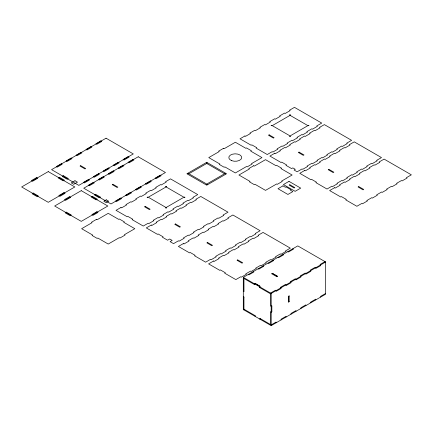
<?xml version="1.0" encoding="UTF-8"?>
<svg xmlns="http://www.w3.org/2000/svg" width="433" height="433" viewBox="0 0 433 433"><rect width="100%" height="100%" fill="white"/><g stroke="black" fill="none" stroke-linecap="round" stroke-linejoin="round"><path stroke-width="0.65" d="M243.297 277.347L297.774 245.895L325.659 261.997L325.659 294.191L271.177 325.643L243.297 309.546L243.297 277.347L271.177 293.45L325.659 261.997M271.8 273.802L272.444 273.434L277.396 276.292L276.752 276.665L271.772 273.775L272.444 273.391L277.396 276.249L276.725 276.633M271.177 306.315L271.848 305.931L271.848 311.684L271.204 312.058L270.533 311.663L270.565 324.566M289.19 295.955L288.546 296.329L288.546 302.05L289.19 301.677L289.179 295.923L288.513 296.307L288.513 302.028L289.179 301.639M271.848 305.969L271.204 306.337L270.533 305.942L270.533 293.076L275.485 290.218L276.13 290.586L276.13 291.333L281.082 288.47L281.082 287.728L280.438 287.355L285.39 284.497L286.034 284.871L286.034 285.612L290.987 282.754L290.987 282.013L290.343 281.639L295.295 278.782L295.939 279.15L295.939 279.897L300.892 277.033L300.892 276.292L300.248 275.918L305.205 273.061L305.844 273.434L305.844 274.176L310.797 271.318L310.797 270.571L310.158 270.203L315.11 267.34L315.754 267.713L315.754 268.455L320.707 265.597L320.707 264.855L320.063 264.482L325.015 261.624L325.015 262.366M271.177 312.036L271.848 311.646M325.659 293.45L320.707 296.307L320.707 297.049M292.822 248.759L293.466 249.127L288.513 251.99L287.869 251.616M282.917 254.474L283.561 254.848L278.608 257.705L277.964 257.332M273.012 260.195L273.656 260.563L268.704 263.426L268.059 263.053M263.107 265.911L263.751 266.284L258.799 269.142L258.155 268.774M310.158 302.396L310.797 302.77L310.797 302.028L315.754 299.165L315.754 299.912M253.202 271.632L253.846 272.005L248.894 274.863L248.25 274.49M243.297 278.094L254.458 284.557L254.458 283.815L255.102 283.442L260.06 286.256L259.394 286.641L259.394 287.388L270.565 293.855M243.941 291.333L243.297 290.96L243.968 291.377L243.941 278.462M243.297 296.681L243.941 297.049L243.941 309.92M243.319 296.719L243.968 297.092M243.941 309.173L255.113 315.646M305.844 305.628L305.844 304.886L300.892 307.744L300.892 308.491M295.939 311.349L295.939 310.602L290.987 313.465L290.987 314.206M286.034 317.064L286.034 316.323L281.082 319.181L281.082 319.927M276.13 322.785L276.13 322.044L271.177 324.902L260.033 318.466L260.033 319.213M271.177 293.45L271.177 325.643M260.065 318.504L260.065 319.251M259.41 287.42L259.41 286.673L260.054 286.305L255.102 283.442L254.442 283.783L254.442 284.524M255.08 315.608L255.113 316.388M147.166 197.21L147.864 197.226L147.166 197.199M165.736 186.488L166.434 186.515L165.747 186.461M165.736 207.932L166.434 207.964L165.747 207.905M184.312 197.21L185.01 197.226L184.312 197.199M187.808 173.747L188.507 173.774L187.814 173.72M206.379 163.024L207.077 163.041L206.379 163.024M206.379 184.469L207.077 184.485L206.379 184.469M224.949 173.747L225.647 173.774L224.96 173.72M271.155 125.624L271.854 125.64L271.155 125.613M289.726 114.902L290.424 114.934L289.731 114.875M289.726 136.352L290.424 136.379L289.731 136.319M308.296 125.624L309 125.64L308.301 125.613M36.502 177.633L31.43 180.566L32.594 181.238L37.666 178.304L36.502 177.633M61.237 163.788L56.285 166.645L57.172 167.16L62.125 164.302L61.237 163.788M71.142 158.067L66.189 160.93L67.077 161.444L72.03 158.581L71.142 158.067M81.047 152.351L76.094 155.209L76.987 155.723L81.94 152.865L81.047 152.351M90.952 146.63L85.999 149.493L86.892 150.007L91.845 147.144L90.952 146.63M100.857 140.914L95.904 143.772L96.797 144.286L101.75 141.429L100.857 140.914M106.058 138.197L51.576 169.649L78.817 185.373L133.294 153.921L106.058 138.197M48.247 171.603L21.65 186.959L48.247 202.314L74.839 186.959L48.247 171.603M59.31 177.249L58.146 177.92L63.223 180.848L64.387 180.177L59.31 177.249M33.26 193.058L32.096 193.735L37.173 196.663L38.337 195.992L33.26 193.058M63.391 175.695L62.228 176.366L67.18 179.23L68.344 178.558L63.391 175.695M80.722 165.687L80.056 166.077L85.009 168.935L85.674 168.551L80.722 165.687M74.979 180.74L71.261 182.883L73.74 184.312L77.453 182.169L74.979 180.74M63.9 192.669L58.823 195.602L59.987 196.273L65.064 193.345L63.9 192.669M88.538 179.479L83.461 182.407L84.354 182.921L89.431 179.993L88.538 179.479M98.426 173.768L93.349 176.702L94.237 177.216L99.314 174.282L98.426 173.768M108.364 168.031L103.287 170.965L104.18 171.479L109.257 168.545L108.364 168.031M118.247 162.326L113.17 165.254L114.063 165.769L119.14 162.84L118.247 162.326M128.173 156.594L123.096 159.523L123.99 160.042L129.066 157.109L128.173 156.594M93.404 182.358L88.451 185.216L89.339 185.73L94.291 182.872L93.404 182.358M103.308 176.637L98.356 179.5L99.244 180.014L104.196 177.157L103.308 176.637M113.213 170.921L108.261 173.779L109.148 174.293L114.101 171.436L113.213 170.921M123.118 165.2L118.166 168.064L119.053 168.578L124.006 165.715L123.118 165.2M133.023 159.485L128.071 162.343L128.964 162.857L133.916 159.999L133.023 159.485M138.224 156.768L83.742 188.22L110.983 203.948L165.46 172.491L138.224 156.768M69.459 196.723L64.506 199.581L65.67 200.252L70.622 197.394L69.459 196.723M81.252 190.661L54.655 206.016L81.252 221.371L107.849 206.016L81.252 190.661M95.558 194.265L94.394 194.937L99.346 197.8L100.51 197.129L95.558 194.265M112.889 184.258L112.223 184.647L117.175 187.505L117.841 187.121L112.889 184.258M92.386 196.344L91.222 197.015L96.175 199.873L97.338 199.202L92.386 196.344M66.319 212.148L65.156 212.82L70.108 215.677L71.272 215.006L66.319 212.148M106.274 199.808L103.801 201.237L106.274 202.666L108.753 201.237L106.274 199.808M96.835 211.769L91.883 214.627L93.046 215.298L97.999 212.441L96.835 211.769M120.639 198.087L115.687 200.944L116.58 201.459L121.532 198.601L120.639 198.087M130.544 192.366L125.592 195.223L126.485 195.738L131.437 192.88L130.544 192.366M140.449 186.645L135.497 189.508L136.39 190.022L141.342 187.164L140.449 186.645M150.354 180.929L145.401 183.787L146.294 184.301L151.247 181.443L150.354 180.929M160.259 175.208L155.306 178.071L156.199 178.585L161.152 175.722L160.259 175.208M96.483 219.369L91.406 222.297L92.05 222.676L81.626 228.694L92.716 235.097L92.072 235.465L97.149 238.399L97.793 238.026L108.223 244.05L119.324 237.641L119.963 238.009L125.04 235.076L124.395 234.708L134.82 228.694L123.719 222.286L124.363 221.912L119.286 218.984L118.642 219.352L108.223 213.339L97.127 219.742L96.483 219.369M120.975 207.467L116.022 210.33L127.167 216.76L127.832 216.376L132.785 219.233L132.119 219.623L143.263 226.053L148.156 223.228L148.8 223.601L153.877 220.668L153.233 220.3L158.04 217.523L158.684 217.891L163.761 214.963L163.117 214.589L167.977 211.786L168.621 212.154L173.698 209.226L173.054 208.852L177.86 206.076L178.504 206.449L183.581 203.521L182.937 203.147L187.787 200.349L188.431 200.717L193.508 197.789L192.864 197.416L197.74 194.601L170.499 178.872L165.547 181.736L166.191 182.104L161.238 184.967L160.594 184.593L155.642 187.451L156.286 187.825L151.334 190.682L150.689 190.314L145.737 193.172L146.381 193.546L141.429 196.403L140.785 196.03L135.832 198.888L136.476 199.261L131.524 202.119L130.88 201.751L125.927 204.609L126.571 204.982L121.619 207.84L120.975 207.467M223.558 148.308L218.605 151.166L219.255 151.539L208.76 157.601L219.904 164.037L219.26 164.405L224.213 167.268L224.857 166.894L235.357 172.956L246.507 166.516L247.151 166.889L252.103 164.026L251.459 163.658L261.949 157.601L250.799 151.16L251.443 150.792L246.491 147.929L245.847 148.303L235.357 142.246L224.207 148.681L223.558 148.308M244.954 135.951L240.001 138.809L251.145 145.244L251.817 144.855L256.769 147.713L256.098 148.102L267.242 154.532L272.195 151.674L272.839 152.048L277.791 149.19L277.147 148.817L282.1 145.959L282.744 146.327L287.696 143.469L287.052 143.096L292.004 140.238L292.648 140.611L297.601 137.748L296.957 137.38L301.909 134.517L302.553 134.89L307.506 132.033L306.862 131.659L311.814 128.801L312.458 129.175L317.411 126.312L316.767 125.943L321.719 123.08L294.478 107.357L289.525 110.215L290.17 110.588L285.217 113.446L284.573 113.073L279.621 115.936L280.265 116.304L275.312 119.167L274.668 118.794L269.716 121.651L270.36 122.025L265.407 124.883L264.763 124.509L259.811 127.372L260.455 127.74L255.502 130.604L254.858 130.23L249.906 133.088L250.55 133.461L245.598 136.319L244.954 135.951M206.73 162.326L186.915 173.763L206.73 185.2L226.54 173.763L206.73 162.326M166.088 186.932L148.259 197.226L166.088 207.521L183.917 197.226L166.088 186.932M206.73 163.468L188.896 173.763L206.73 184.057L224.559 173.763L206.73 163.468M290.078 115.346L272.249 125.64L290.078 135.935L307.906 125.64L290.078 115.346M145.169 206.368L144.498 206.752L149.45 209.615L150.121 209.226L145.169 206.368M269.147 134.847L268.482 135.237L273.434 138.095L274.1 137.705L269.147 134.847M274.847 153.206L269.894 156.064L281.039 162.499L281.704 162.115L286.657 164.973L285.991 165.357L291.604 168.599L292.822 167.896L295.295 169.325L294.077 170.028L297.135 171.793L302.088 168.935L302.732 169.303L307.684 166.445L307.04 166.072L311.993 163.214L312.637 163.587L317.589 160.73L316.945 160.356L321.898 157.498L322.542 157.866L327.494 155.009L326.85 154.635L331.802 151.777L332.447 152.151L337.399 149.288L336.755 148.92L341.707 146.056L342.351 146.43L347.304 143.572L346.66 143.199L351.612 140.341L324.371 124.612L319.419 127.475L320.063 127.843L315.11 130.706L314.466 130.333L309.514 133.191L310.158 133.564L305.205 136.422L304.561 136.049L299.609 138.912L300.253 139.28L295.301 142.143L294.656 141.77L289.704 144.627L290.348 145.001L285.396 147.859L284.752 147.491L279.799 150.348L280.443 150.722L275.491 153.58L274.847 153.206M253.733 165.725L248.78 168.589L249.424 168.962L238.929 175.019L250.074 181.454L249.43 181.828L254.382 184.685L255.026 184.312L265.526 190.374L276.682 183.938L277.32 184.306L282.273 181.449L281.634 181.075L292.123 175.019L280.968 168.583L281.612 168.21L276.66 165.352L276.016 165.72L265.526 159.663L254.377 166.099L253.733 165.725M151.252 225.052L146.3 227.915L157.444 234.345L158.11 233.961L163.062 236.819L162.397 237.208L167.603 240.212L169.698 239L172.172 240.434L170.077 241.641L173.536 243.638L178.434 240.813L179.078 241.186L184.149 238.253L183.505 237.885L188.317 235.108L188.961 235.482L194.038 232.548L193.394 232.175L198.254 229.371L198.899 229.739L203.975 226.811L203.331 226.437L208.138 223.666L208.782 224.034L213.859 221.106L213.215 220.733L218.064 217.934L218.708 218.302L223.785 215.374L223.141 215.001L228.018 212.186L200.777 196.463L195.824 199.321L196.468 199.694L191.516 202.552L190.872 202.179L185.919 205.036L186.563 205.41L181.611 208.268L180.967 207.9L176.014 210.757L176.659 211.131L171.706 213.989L171.062 213.615L166.11 216.478L166.754 216.846L161.801 219.71L161.157 219.336L156.205 222.194L156.849 222.567L151.896 225.425L151.252 225.052M299.041 152.107L298.369 152.492L303.322 155.35L303.993 154.965L299.041 152.107M175.446 223.953L174.775 224.337L179.727 227.201L180.399 226.811L175.446 223.953M304.718 170.45L299.766 173.314L310.905 179.744L311.576 179.359L316.528 182.217L315.857 182.602L327.002 189.037L331.954 186.179L332.598 186.553L337.551 183.689L336.906 183.321L341.859 180.458L342.503 180.832L347.455 177.974L346.811 177.6L351.764 174.743L352.408 175.111L357.36 172.253L356.716 171.879L361.669 169.022L362.313 169.395L367.265 166.537L366.621 166.164L371.574 163.306L372.218 163.674L377.17 160.816L376.526 160.443L381.478 157.585L354.243 141.856L349.29 144.719L349.934 145.087L344.982 147.951L344.338 147.577L339.385 150.435L340.029 150.808L335.077 153.666L334.433 153.298L329.481 156.156L330.125 156.529L325.172 159.387L324.528 159.014L319.576 161.872L320.22 162.245L315.267 165.103L314.623 164.735L309.671 167.593L310.315 167.966L305.362 170.824L304.718 170.45M288.995 181.362L283.442 184.566L295.149 191.326L300.702 188.117L288.995 181.362M282.955 185.865L278.002 188.723L287.907 194.444L292.86 191.586L290.343 190.13L290.987 189.757L286.034 186.899L285.39 187.273L282.955 185.865M183.348 243.584L178.396 246.442L189.535 252.877L190.206 252.493L195.159 255.351L194.487 255.735L205.632 262.171L210.525 259.345L211.169 259.719L216.246 256.785L215.602 256.412L220.413 253.635L221.057 254.009L226.134 251.08L225.49 250.707L230.351 247.898L230.995 248.271L236.072 245.338L235.428 244.97L240.234 242.193L240.878 242.567L245.955 239.633L245.311 239.265L250.16 236.461L250.804 236.835L255.881 233.901L255.237 233.533L260.114 230.719L232.873 214.99L227.92 217.848L228.564 218.221L223.612 221.079L222.968 220.711L218.016 223.569L218.66 223.942L213.707 226.8L213.063 226.427L208.111 229.29L208.755 229.658L203.802 232.521L203.158 232.148L198.206 235.005L198.85 235.379L193.897 238.237L193.253 237.863L188.301 240.726L188.945 241.094L183.993 243.958L183.348 243.584M289.845 184.739L289.179 185.124L294.131 187.982L294.797 187.597L289.845 184.739M328.912 169.352L328.241 169.736L333.194 172.594L333.865 172.21L328.912 169.352M207.542 242.485L206.871 242.87L211.824 245.727L212.495 245.343L207.542 242.485M334.585 187.695L329.632 190.558L340.776 196.988L341.442 196.604L346.395 199.461L345.729 199.851L356.873 206.281L361.826 203.423L362.47 203.797L367.422 200.934L366.778 200.566L371.731 197.702L372.375 198.076L377.327 195.218L376.683 194.845L381.635 191.987L382.279 192.355L387.232 189.497L386.588 189.129L391.54 186.266L392.184 186.639L397.137 183.781L396.493 183.408L401.445 180.55L402.089 180.918L407.042 178.06L406.398 177.687L411.35 174.829L384.109 159.106L379.156 161.964L379.801 162.332L374.848 165.195L374.204 164.821L369.252 167.679L369.896 168.053L364.943 170.911L364.299 170.542L359.347 173.4L359.991 173.774L355.038 176.632L354.394 176.258L349.442 179.121L350.086 179.489L345.133 182.347L344.489 181.979L339.537 184.837L340.181 185.21L335.229 188.068L334.585 187.695M213.545 261.018L208.592 263.876L219.737 270.311L220.402 269.927L225.355 272.785L224.689 273.169L235.833 279.604L240.726 276.779L241.37 277.152L246.447 274.219L245.803 273.851L250.61 271.074L251.254 271.442L256.331 268.514L255.686 268.141L260.547 265.337L261.191 265.705L266.268 262.777L265.624 262.403L270.43 259.627L271.074 260L276.151 257.067L275.507 256.699L280.357 253.895L281.001 254.268L286.078 251.34L285.434 250.967L290.31 248.152L263.069 232.424L258.117 235.287L258.761 235.655L253.808 238.518L253.164 238.145L248.212 241.002L248.856 241.376L243.903 244.234L243.259 243.86L238.307 246.723L238.951 247.091L233.999 249.955L233.355 249.581L228.402 252.439L229.046 252.812L224.094 255.67L223.45 255.302L218.497 258.16L219.141 258.533L214.189 261.391L213.545 261.018M358.778 186.596L358.107 186.98L363.065 189.843L363.731 189.454L358.778 186.596M237.739 259.919L237.067 260.303L242.02 263.161L242.691 262.777L237.739 259.919M231.644 160.643A6.463 3.729 0 0 0 241.711 157.818A6.463 3.729 0 0 0 232.445 154.197A6.463 3.729 0 0 0 231.644 160.643"/></g></svg>
